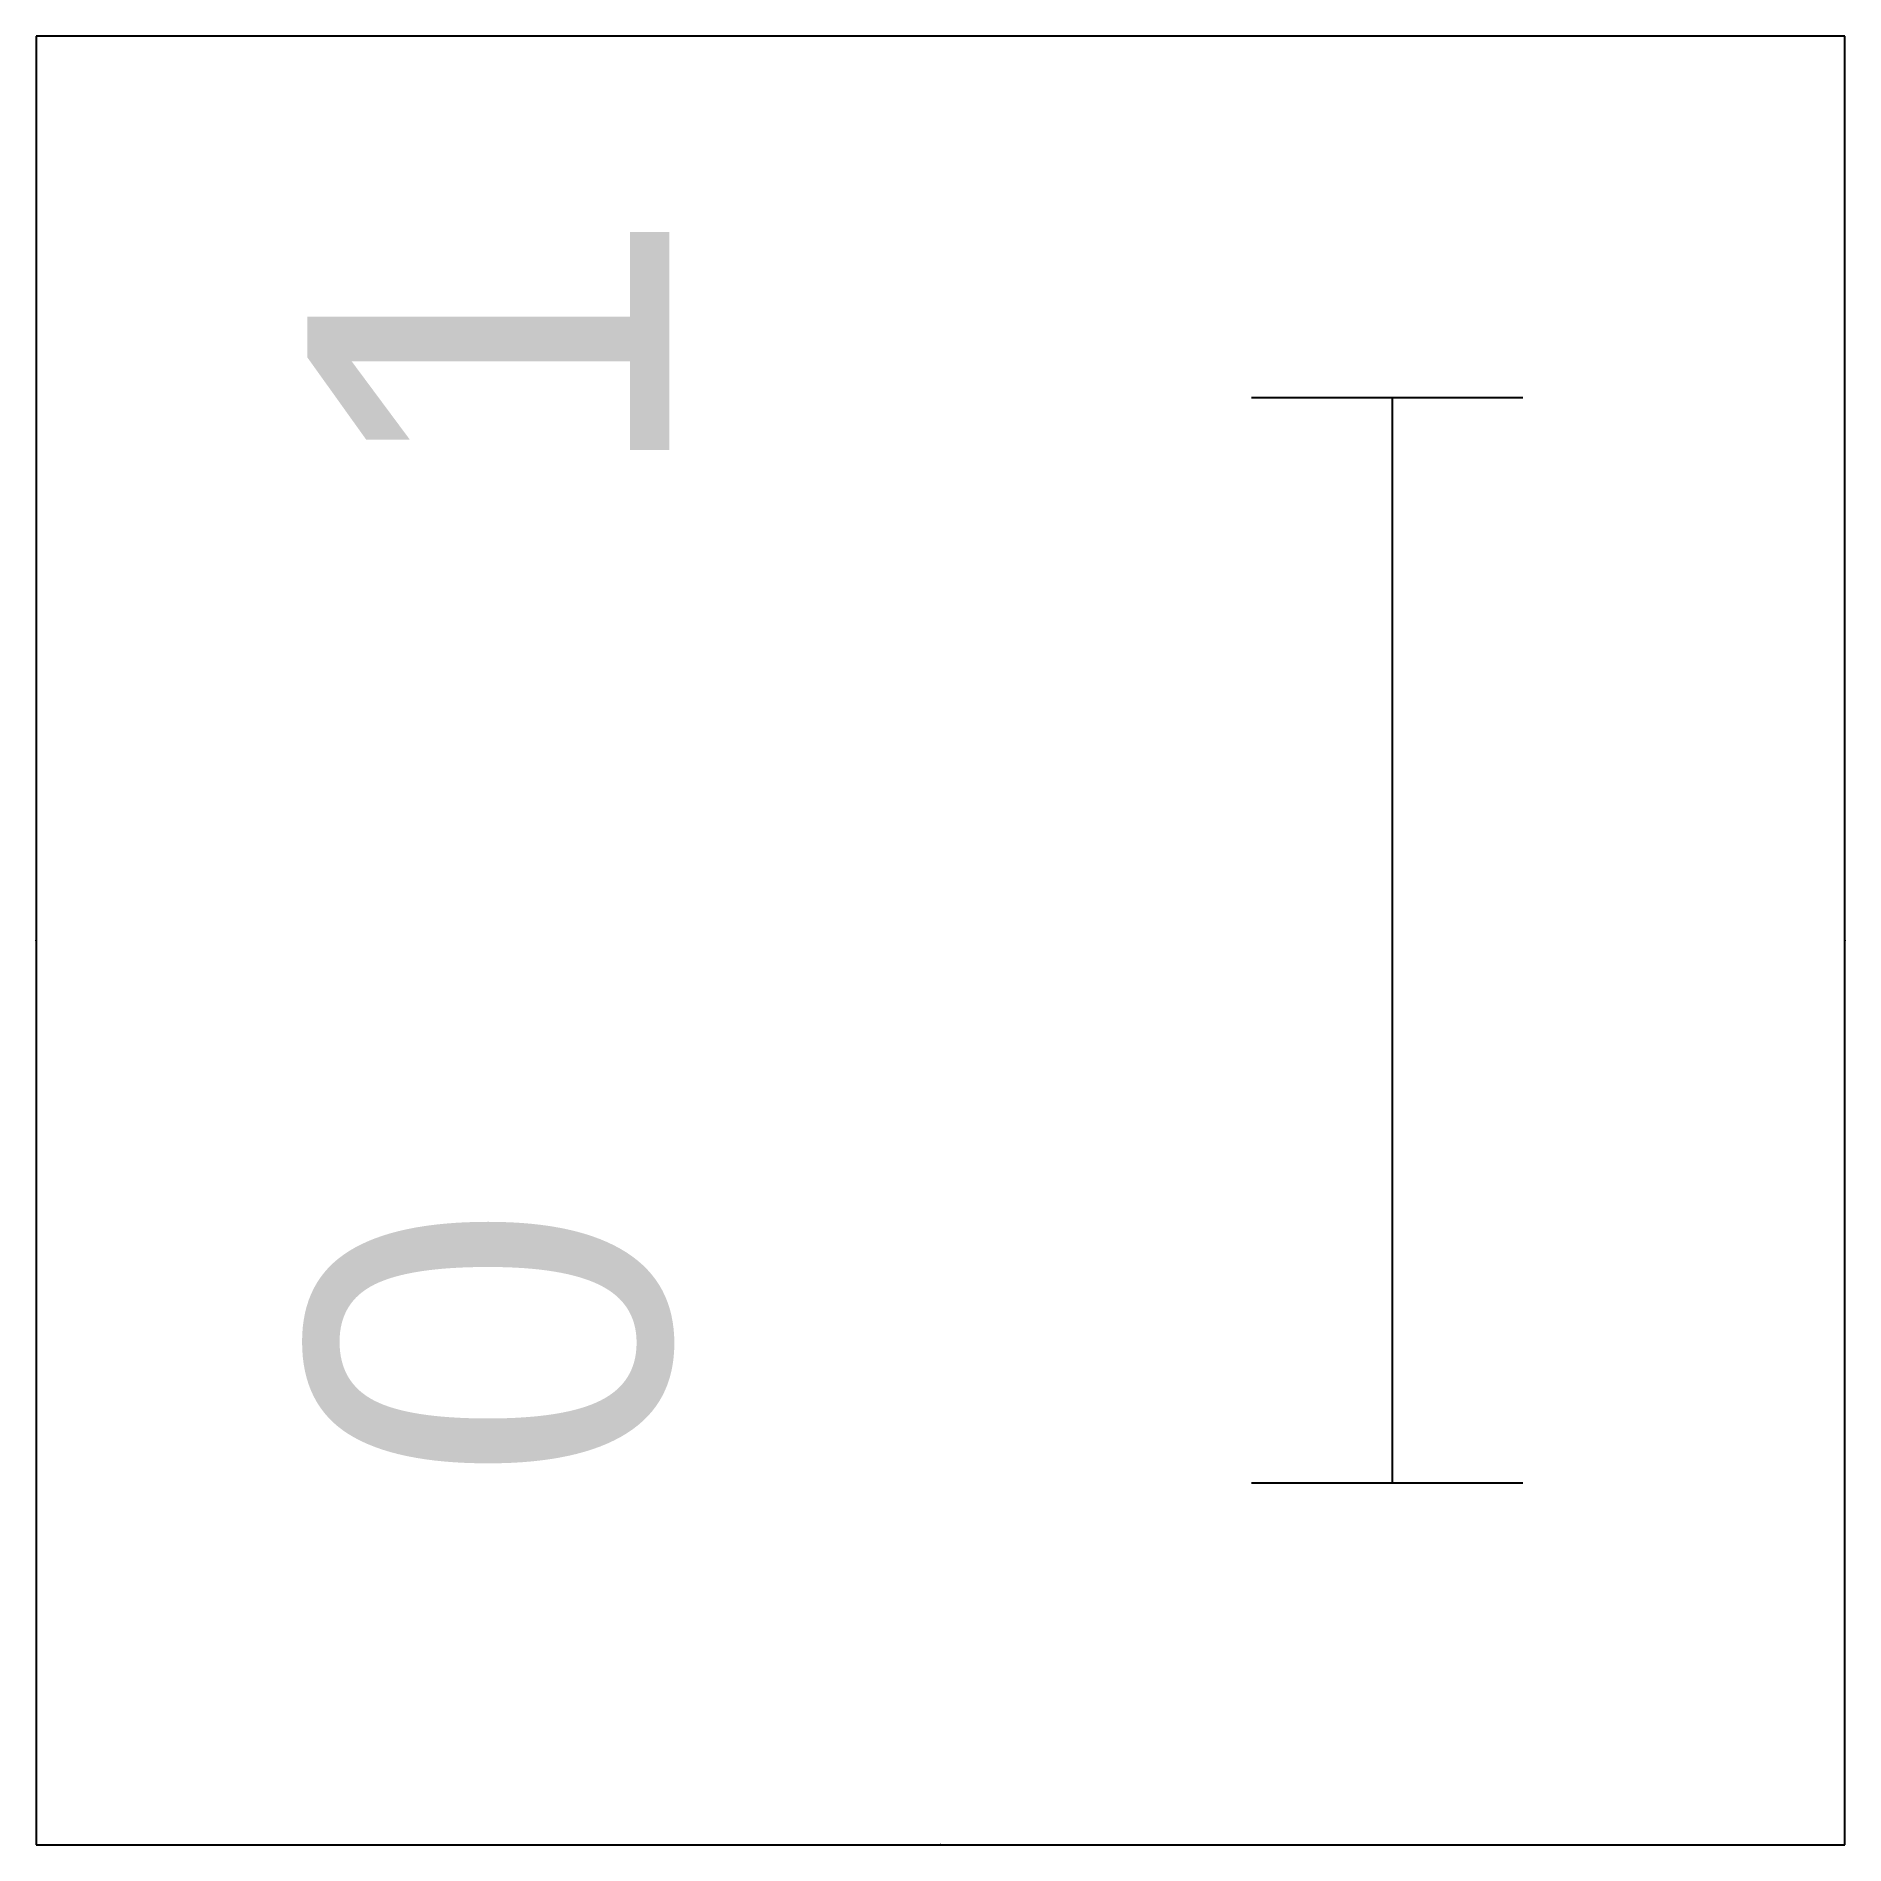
# Model space of a CAD drawing. Header units: millimetres. Extents: x -5 to 5, y -5 to 5.
import ezdxf

# ---------------------------------------------------------------- set-up
doc = ezdxf.new("R2010")
doc.units = ezdxf.units.MM
doc.layers.add('A', color=7, linetype='Continuous')
doc.layers.add('C', color=6, linetype='Continuous')
doc.styles.get("Standard").update_dxf_attribs({"font": 'arial.ttf'})

msp = doc.modelspace()

# ---------------------------------------------------------------- linework, layer by layer
at = {"linetype": 'Continuous', "transparency": 33554687}
for p, q in [((5, 5), (-5, 5)), ((-5, 5), (-5, -5)), ((5, -5), (5, 5)), ((3.22, 3), (1.72, 3)), ((2.5, -3), (2.5, 3)), ((3.22, -3), (1.72, -3)), ((-5, -5), (5, -5))]:
    msp.add_line(p, q, dxfattribs=at)
msp.add_lwpolyline([(-2.5, -1.75, 0, 0, 0), (-2.5, 1.25, 0.75, 0, 0), (-2.5, 2.25, 0, 0, 0)], format="xyseb", dxfattribs=at)
at = {"layer": 'A', "color": 1, "linetype": 'Continuous', "transparency": 33554687}
msp.add_point((0, -5), dxfattribs=at)
at = {"layer": 'C', "color": 2, "linetype": 'Continuous', "transparency": 33554687}
msp.add_point((-5, 0), dxfattribs=at)
at = {"layer": 'C', "color": 1, "linetype": 'Continuous', "transparency": 33554687}
msp.add_point((5, 0), dxfattribs=at)

# ---------------------------------------------------------------- texts
at = {"linetype": 'Continuous', "transparency": 33554687}
for s, p in [('1', (-1.5, 2.5)), ('0', (-1.5, -3))]:
    msp.add_text(s, height=2, rotation=90, dxfattribs=at).set_placement(p)

doc.saveas('drawing.dxf')
